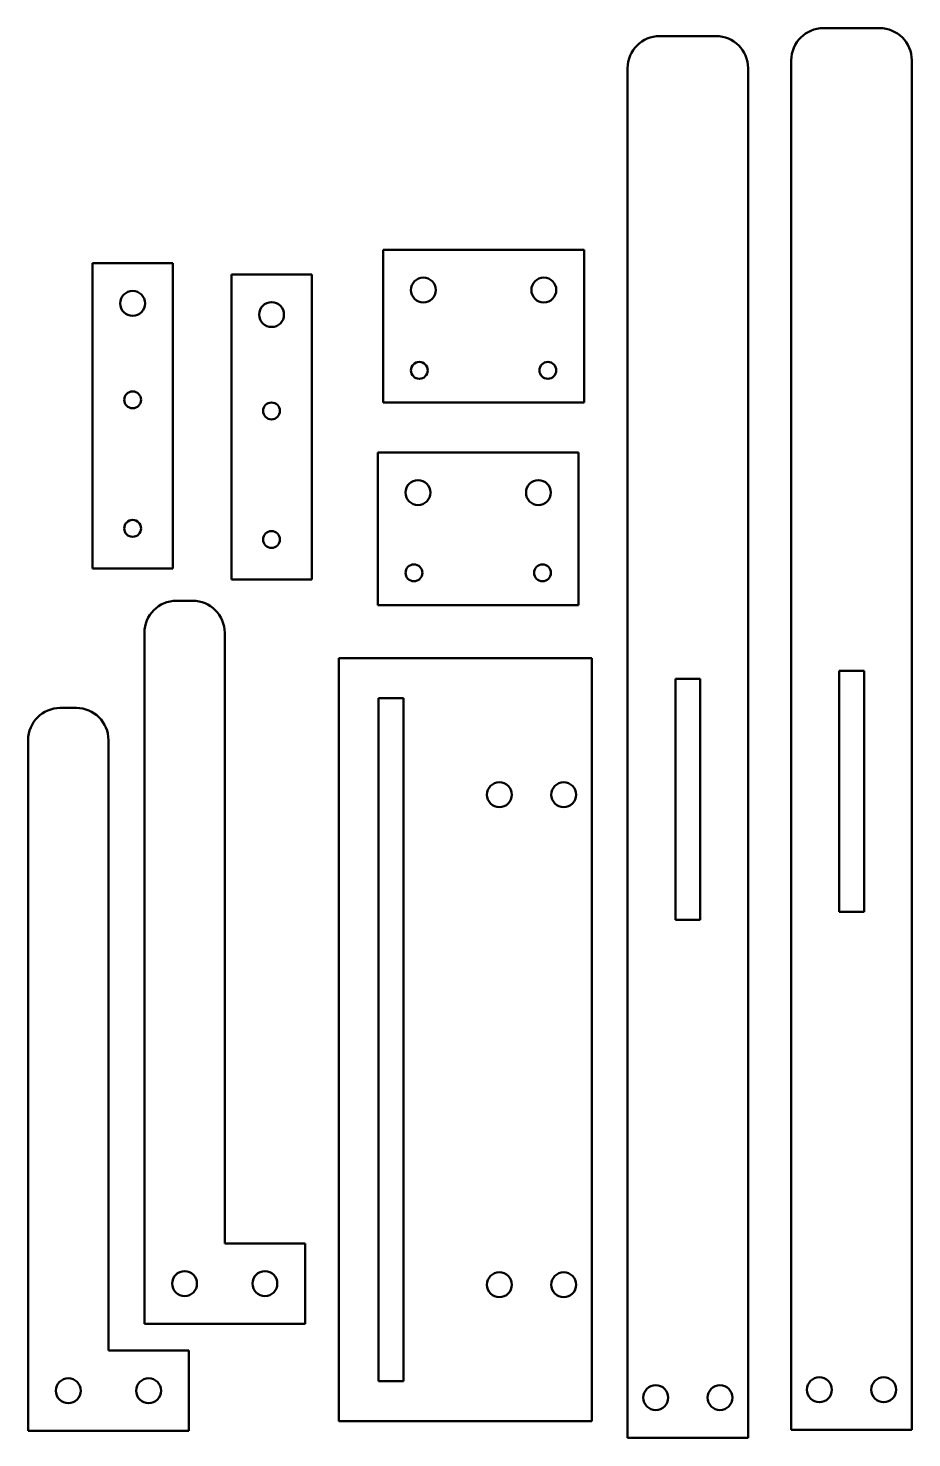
# Model space of a CAD drawing. Header units: millimetres. Extents: x 6 to 116, y 3 to 179.
import ezdxf

# ---------------------------------------------------------------- set-up
doc = ezdxf.new("R2010")
doc.units = ezdxf.units.MM
doc.layers.add('Visible (ISO)', color=7, linetype='Continuous', lineweight=50)

msp = doc.modelspace()

# ---------------------------------------------------------------- linework, layer by layer
at = {"layer": 'Visible (ISO)'}
for p, q in [((91.24, 177.74), (84.24, 177.74)), ((111.62, 178.72), (104.62, 178.72)), ((80.24, 173.74), (80.24, 3.24)), ((95.24, 173.74), (95.24, 3.24)), ((100.62, 174.72), (100.62, 4.22)), ((115.62, 174.72), (115.62, 4.22)), ((49.81, 151.12), (49.81, 132.12)), ((74.81, 151.12), (49.81, 151.12)), ((74.81, 132.12), (74.81, 151.12)), ((13.62, 149.45), (13.62, 111.45)), ((23.62, 149.45), (13.62, 149.45)), ((23.62, 111.45), (23.62, 149.45)), ((30.91, 148.07), (30.91, 110.07)), ((40.91, 148.07), (30.91, 148.07)), ((40.91, 110.07), (40.91, 148.07)), ((49.81, 132.12), (74.81, 132.12)), ((49.14, 125.91), (49.14, 106.91)), ((74.14, 125.91), (49.14, 125.91)), ((74.14, 106.91), (74.14, 125.91)), ((13.62, 111.45), (23.62, 111.45)), ((30.91, 110.07), (40.91, 110.07)), ((26.08, 107.44), (24.08, 107.44)), ((49.14, 106.91), (74.14, 106.91)), ((20.08, 103.44), (20.08, 17.44)), ((30.08, 27.44), (30.08, 103.44)), ((44.28, 100.3), (44.28, 5.3)), ((44.28, 100.3), (75.78, 100.3)), ((75.78, 100.3), (75.78, 5.3)), ((106.57, 68.72), (106.57, 98.72)), ((106.57, 98.72), (109.67, 98.72)), ((109.67, 98.72), (109.67, 68.72)), ((86.19, 67.74), (86.19, 97.74)), ((86.19, 97.74), (89.29, 97.74)), ((89.29, 97.74), (89.29, 67.74)), ((49.23, 95.3), (52.33, 95.3)), ((49.23, 10.3), (49.23, 95.3)), ((52.33, 95.3), (52.33, 10.3)), ((11.61, 94.1), (9.61, 94.1)), ((5.61, 90.1), (5.61, 4.1)), ((15.61, 14.1), (15.61, 90.1)), ((109.67, 68.72), (106.57, 68.72)), ((89.29, 67.74), (86.19, 67.74)), ((40.08, 27.44), (30.08, 27.44)), ((40.08, 27.44), (40.08, 17.44)), ((40.08, 17.44), (20.08, 17.44)), ((25.61, 14.1), (15.61, 14.1)), ((25.61, 14.1), (25.61, 4.1)), ((52.33, 10.3), (49.23, 10.3)), ((44.28, 5.3), (75.78, 5.3)), ((25.61, 4.1), (5.61, 4.1)), ((115.62, 4.22), (100.62, 4.22)), ((95.24, 3.24), (80.24, 3.24))]:
    msp.add_line(p, q, dxfattribs=at)
for centre, radius in [((54.81, 146.12), 1.55), ((69.81, 146.12), 1.55), ((18.62, 144.45), 1.55), ((35.91, 143.07), 1.55), ((54.31, 136.12), 1.05), ((70.31, 136.12), 1.05), ((18.62, 132.45), 1.05), ((35.91, 131.07), 1.05), ((54.14, 120.91), 1.55), ((69.14, 120.91), 1.55), ((18.62, 116.45), 1.05), ((35.91, 115.07), 1.05), ((53.64, 110.91), 1.05), ((69.64, 110.91), 1.05), ((64.28, 83.3), 1.55), ((72.28, 83.3), 1.55), ((25.08, 22.44), 1.55), ((35.08, 22.44), 1.55), ((64.28, 22.3), 1.55), ((72.28, 22.3), 1.55), ((10.61, 9.1), 1.55), ((20.61, 9.1), 1.55), ((104.12, 9.22), 1.55), ((112.12, 9.22), 1.55), ((83.74, 8.24), 1.55), ((91.74, 8.24), 1.55)]:
    msp.add_circle(centre, radius, dxfattribs=at)
for centre, start, end in [((84.24, 173.74), 90, 180), ((91.24, 173.74), 0, 90), ((104.62, 174.72), 90, 180), ((111.62, 174.72), 0, 90), ((24.08, 103.44), 90, 180), ((26.08, 103.44), 0, 90), ((9.61, 90.1), 90, 180), ((11.61, 90.1), 0, 90)]:
    msp.add_arc(centre, 4, start, end, dxfattribs=at)

doc.saveas('drawing.dxf')
